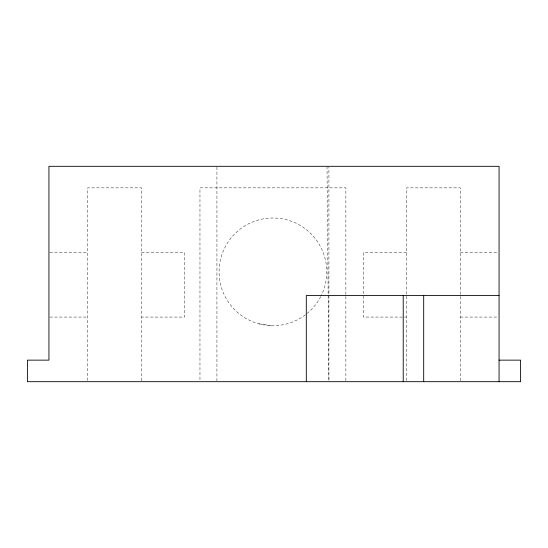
<?xml version="1.0" encoding="UTF-8"?>
<svg xmlns="http://www.w3.org/2000/svg" width="548" height="548" viewBox="0 0 548 548"><rect width="100%" height="100%" fill="white"/><g stroke="black" fill="none" stroke-linecap="round" stroke-linejoin="round"><path stroke-width="0.41" stroke-dasharray="2.74 2.06" d="M49.779 252.464L87.701 252.464M141.548 252.464L184.621 252.464L184.621 317.073L141.548 317.073M406.452 252.464L363.379 252.464L363.379 317.073L406.452 317.073M460.299 252.464L498.221 252.464M49.779 317.073L87.701 317.073M460.299 317.073L498.221 317.073M258.985 323.854L272.925 325.69M327.012 166.311L328.91 380.833L328.916 167.14M460.299 380.833L460.299 187.854L406.452 187.854L406.452 380.833M345.877 380.833L345.877 187.854L199.965 187.854L199.965 380.833M216.926 167.14L216.926 380.833M141.548 380.833L141.548 187.854L87.701 187.854L87.701 380.833M320.738 296.598A53.841 53.841 0 0 1 227.728 301.112A53.841 53.841 0 0 1 269.897 218.09A53.841 53.841 0 0 1 321.114 295.858"/><path stroke-width="0.82" d="M499.064 295.536L306.305 295.536L306.305 381.689M499.064 360.146L520.6 360.146L520.6 381.689L27.4 381.689L27.4 360.146L48.936 360.146L48.936 166.311L499.064 166.311L499.064 381.689M423.686 295.536L423.686 381.689M403.225 295.536L403.225 381.689"/></g></svg>
